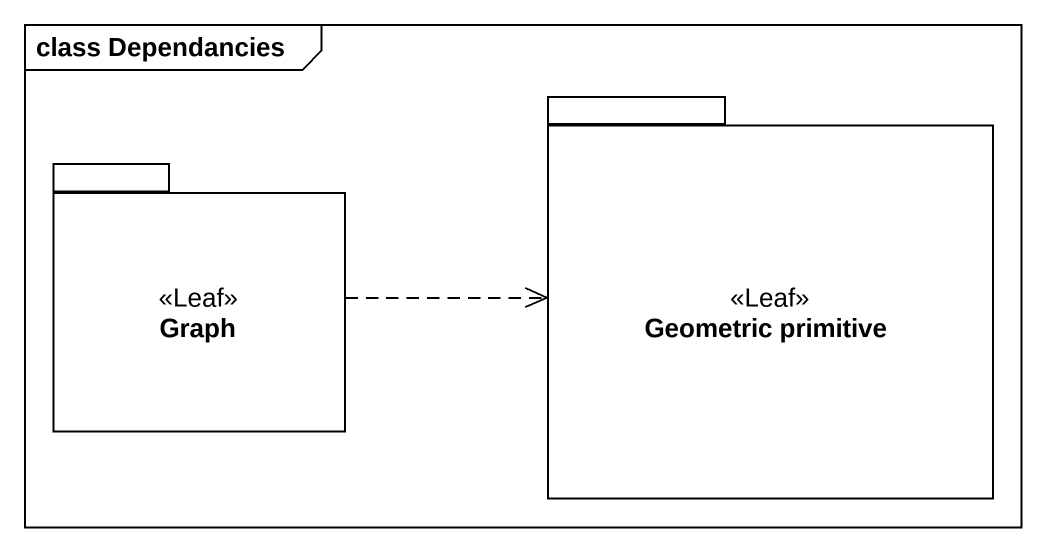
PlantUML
@startuml
mainframe class Dependancies
package Graph <<Leaf>> {
}
package "Geometric primitive" as Geometric_primitive <<Leaf>> {
}
Graph .right.> Geometric_primitive
@enduml
